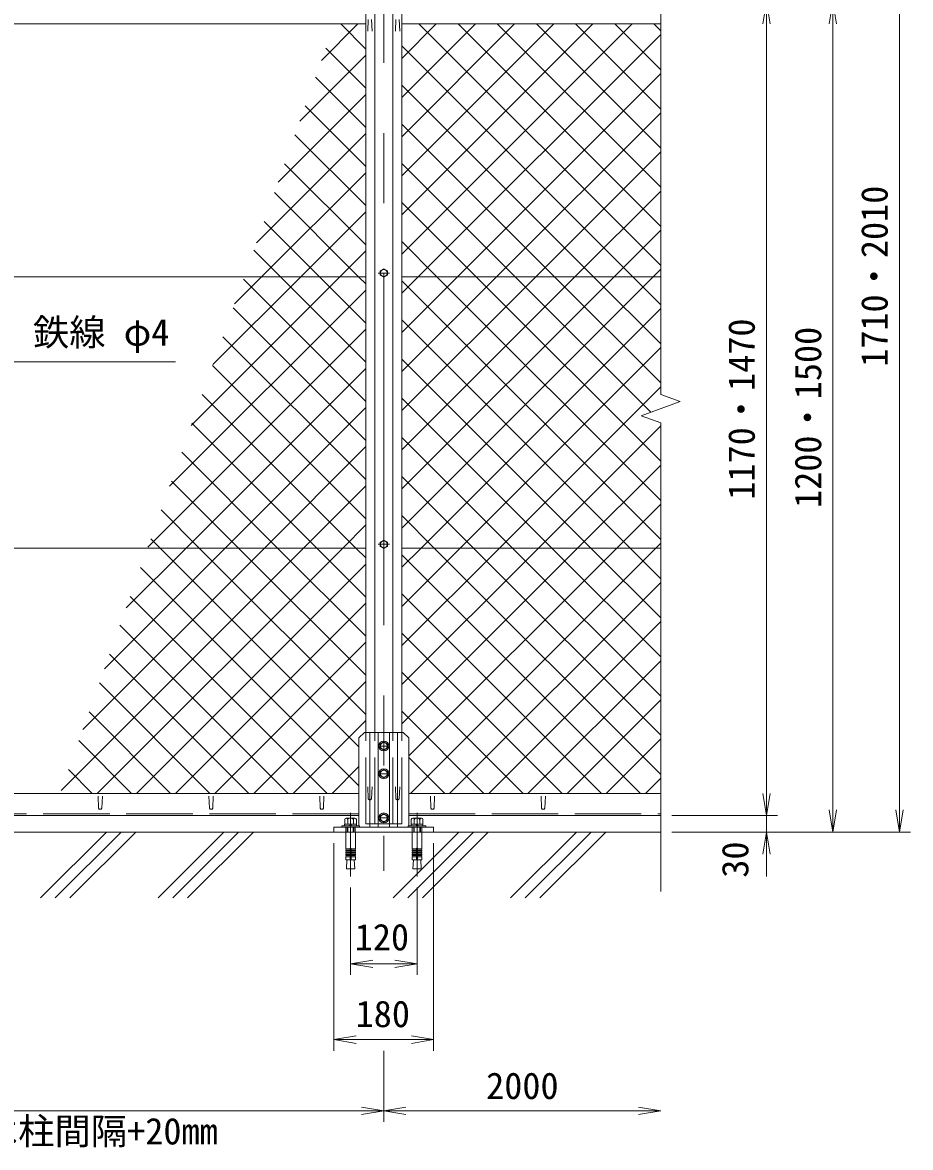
# Model space of a CAD drawing. Units: millimetres, scale not verified. Extents: x -4200 to 4200, y -2970 to 2970.
# Drawn here: x -1832 to -229, y -110 to 1922 of the extents above; entities that cross this region are included whole.
import ezdxf
from ezdxf.enums import TextEntityAlignment as Align

# ---------------------------------------------------------------- set-up
doc = ezdxf.new("R2010")
doc.units = ezdxf.units.MM
doc.header["$LTSCALE"] = 20
doc.linetypes.add('DASHED', pattern=[7.5, 6, -1.5])
doc.linetypes.add('USER1', pattern=[50.8, 31.75, -6.35, 6.35, -6.35])
for name, color, linetype, lineweight in [('0-0_D-STR1', 1, 'Continuous', 18), ('0-1_D-BMK', 2, 'USER1', 13), ('0-2_D-STR-DIM', 7, 'Continuous', 9), ('0-3_D-STR3', 3, 'Continuous', 13), ('0-4_D-STR-TXT', 7, 'Continuous', 9), ('0-5_0', 7, 'Continuous', 9), ('0-7_D-STR2', 7, 'Continuous', 9), ('0-9_D-STR4', 7, 'Continuous', 9), ('0-A_D-BGD', 7, 'Continuous', 9), ('0-B_D-DCR-HCH', 7, 'Continuous', 9)]:
    doc.layers.add(name, color=color, linetype=linetype, lineweight=lineweight)
doc.styles.add('ＭＳ ゴシック', font='')
doc.styles.get('ＭＳ ゴシック').set_extended_font_data('MS Gothic')

# ---------------------------------------------------------------- blocks, each defined once
blk = doc.blocks.new('_Open')
at = {"layer": '0-5_0'}
blk.add_line((-20, 3.33), (0, 0), dxfattribs=at)
blk.add_lwpolyline([(-20, -3.33), (0, 0), (-20, 0)], dxfattribs=at)

msp = doc.modelspace()

# ---------------------------------------------------------------- linework, layer by layer
at = {"layer": '0-0_D-STR1'}
for p, q in [((-1195.97, 639.62), (-1195.97, 2469.62)), ((-1163.97, 639.62), (-1163.97, 2469.62)), ((-1147.47, 639.62), (-1147.47, 2469.62)), ((-3154.97, 1919.62), (-1212.47, 1919.62)), ((-1207.97, 1928), (-1208.72, 1906.5)), ((-1201.97, 1928), (-1201.22, 1906.5)), ((-1157.97, 1928), (-1158.72, 1906.5)), ((-1151.97, 1928), (-1151.22, 1906.5)), ((-679.97, 1919.62), (-1147.47, 1919.62)), ((-3150.97, 529.62), (-1224.97, 529.62)), ((-1207.97, 519.95), (-1208.72, 541.45)), ((-1201.97, 519.95), (-1201.22, 541.45)), ((-1157.97, 519.95), (-1158.72, 541.45)), ((-1151.97, 519.95), (-1151.22, 541.45)), ((-679.97, 529.62), (-1134.97, 529.62)), ((-1694.97, 502.75), (-1695.72, 524.25)), ((-1688.97, 502.75), (-1688.22, 524.25)), ((-1494.97, 502.75), (-1495.72, 524.25)), ((-1488.97, 502.75), (-1488.22, 524.25)), ((-1294.97, 502.75), (-1295.72, 524.25)), ((-1288.97, 502.75), (-1288.22, 524.25)), ((-1094.97, 502.75), (-1095.72, 524.25)), ((-1088.97, 502.75), (-1088.22, 524.25)), ((-894.97, 502.75), (-895.72, 524.25)), ((-888.97, 502.75), (-888.22, 524.25)), ((-1224.97, 489.62), (-3150.97, 489.62)), ((-1134.97, 489.62), (-679.97, 489.62)), ((-1212.47, 474.62), (-1147.47, 474.62))]:
    msp.add_line(p, q, dxfattribs=at)
at = {"layer": '0-0_D-STR1', "linetype": 'DASHED'}
for p, q in [((-1212.47, 474.62), (-1212.47, 639.62)), ((-1195.97, 474.62), (-1195.97, 639.62)), ((-1163.97, 474.62), (-1163.97, 639.62)), ((-1147.47, 474.62), (-1147.47, 639.62)), ((-1207.97, 519.95), (-1208.72, 541.45)), ((-1201.97, 519.95), (-1201.22, 541.45)), ((-1157.97, 519.95), (-1158.72, 541.45)), ((-1151.97, 519.95), (-1151.22, 541.45)), ((-1224.97, 492.62), (-3150.97, 492.62)), ((-1134.97, 492.62), (-679.97, 492.62))]:
    msp.add_line(p, q, dxfattribs=at)
at = {"layer": '0-0_D-STR1'}
msp.add_lwpolyline([(-1212.47, 639.62), (-1212.47, 2469.62), (-1147.47, 2469.62)], dxfattribs=at)
for centre in [(-1204.97, 521.2), (-1154.97, 521.2), (-1691.97, 504), (-1491.97, 504), (-1291.97, 504), (-1091.97, 504), (-891.97, 504)]:
    msp.add_arc(centre, 3.25, 202.61986, 337.38014, dxfattribs=at)
at = {"layer": '0-0_D-STR1', "linetype": 'DASHED'}
for centre in [(-1204.97, 521.2), (-1154.97, 521.2)]:
    msp.add_arc(centre, 3.25, 202.61986, 337.38014, dxfattribs=at)
at = {"layer": '0-1_D-BMK'}
for p, q in [((-1179.97, 2484.62), (-1179.97, 389.62)), ((-1169.97, 1469.62), (-1189.97, 1469.62)), ((-1169.97, 979.62), (-1189.97, 979.62)), ((-1189.97, 615.12), (-1169.97, 615.12)), ((-1189.97, 565.12), (-1169.97, 565.12)), ((-1239.97, 494.53), (-1239.97, 379.53)), ((-1119.97, 494.53), (-1119.97, 379.53)), ((-1189.97, 485.12), (-1169.97, 485.12))]:
    msp.add_line(p, q, dxfattribs=at)
at = {"layer": '0-2_D-STR-DIM'}
for p, q in [((-679.97, 2519.07), (-679.97, 1250.27)), ((-248.93, 499.62), (-248.93, 2429.62)), ((-488.93, 1919.62), (-488.93, 529.62)), ((-368.93, 1919.62), (-368.93, 499.62)), ((-644.74, 1237.45), (-679.97, 1250.27)), ((-715.21, 1211.79), (-644.74, 1237.45)), ((-679.97, 1198.97), (-715.21, 1211.79)), ((-679.97, 1198.97), (-679.97, 352.31)), ((-488.93, 529.62), (-488.93, 569.62)), ((-659.97, 489.62), (-468.93, 489.62)), ((-659.97, 489.62), (-468.93, 489.62)), ((-488.93, 489.62), (-488.93, 459.62)), ((-659.97, 459.62), (-348.93, 459.62)), ((-659.97, 459.62), (-468.93, 459.62)), ((-659.97, 459.62), (-228.93, 459.62)), ((-1269.97, 439.62), (-1269.97, 64.61)), ((-1089.97, 439.62), (-1089.97, 64.61)), ((-488.93, 419.62), (-488.93, 379.62)), ((-1239.97, 359.53), (-1239.97, 201.79)), ((-1119.97, 359.53), (-1119.97, 201.79)), ((-1199.97, 221.79), (-1159.97, 221.79)), ((-1229.97, 84.61), (-1129.97, 84.61)), ((-1179.97, 64.61), (-1179.97, -63.89)), ((-1179.97, 64.61), (-1179.97, -63.89)), ((-3159.97, -43.89), (-1219.97, -43.89)), ((-1139.97, -43.89), (-719.97, -43.89))]:
    msp.add_line(p, q, dxfattribs=at)
at = {"layer": '0-3_D-STR3'}
for p, q in [((-1179.97, 1477.13), (-1186.47, 1473.37)), ((-1186.47, 1473.37), (-1186.47, 1465.87)), ((-1186.47, 1465.87), (-1179.97, 1462.11)), ((-1173.47, 1473.37), (-1179.97, 1477.13)), ((-1179.97, 1462.11), (-1173.47, 1465.87)), ((-1173.47, 1465.87), (-1173.47, 1473.37)), ((-1212.47, 1462.87), (-3154.97, 1462.87)), ((-679.97, 1462.87), (-1147.47, 1462.87)), ((-1212.47, 972.87), (-3154.97, 972.87)), ((-679.97, 972.87), (-1147.47, 972.87)), ((-1214.97, 639.62), (-1224.97, 629.62)), ((-1214.97, 639.62), (-1144.97, 639.62)), ((-1204.97, 468.62), (-1204.97, 639.62)), ((-1189.97, 639.62), (-1189.97, 468.62)), ((-1169.97, 639.62), (-1169.97, 468.62)), ((-1154.97, 468.62), (-1154.97, 639.62)), ((-1144.97, 639.62), (-1134.97, 629.62)), ((-1224.97, 470.92), (-1224.97, 629.62)), ((-1134.97, 470.92), (-1134.97, 629.62))]:
    msp.add_line(p, q, dxfattribs=at)
at = {"layer": '0-3_D-STR3', "lineweight": 18}
for p, q in [((-1255.97, 468.62), (-1255.97, 470.92)), ((-1255.97, 470.92), (-1223.97, 470.92)), ((-1223.97, 468.62), (-1255.97, 468.62)), ((-1250.72, 473.92), (-1229.22, 473.92)), ((-1250.72, 470.92), (-1250.72, 473.92)), ((-1229.22, 470.92), (-1250.72, 470.92)), ((-1250.37, 473.92), (-1250.37, 482.22)), ((-1229.58, 473.92), (-1250.37, 473.92)), ((-1247.77, 484.72), (-1232.18, 484.72)), ((-1245.98, 459.62), (-1245.98, 468.62)), ((-1233.97, 484.72), (-1245.97, 484.72)), ((-1245.17, 473.92), (-1245.17, 482.22)), ((-1244.9, 459.62), (-1244.9, 468.62)), ((-1241.47, 470.92), (-1240.67, 473.92)), ((-1238.47, 473.92), (-1239.28, 470.92)), ((-1235.06, 459.62), (-1235.06, 468.62)), ((-1234.78, 473.92), (-1234.78, 482.22)), ((-1233.98, 468.62), (-1233.98, 459.62)), ((-1229.58, 482.22), (-1229.58, 473.92)), ((-1229.22, 473.92), (-1229.22, 470.92)), ((-1223.97, 470.92), (-1223.97, 468.62)), ((-1135.97, 470.92), (-1135.97, 468.62)), ((-1103.97, 470.92), (-1135.97, 470.92)), ((-1135.97, 468.62), (-1103.97, 468.62)), ((-1109.22, 473.92), (-1130.72, 473.92)), ((-1130.72, 473.92), (-1130.72, 470.92)), ((-1130.72, 470.92), (-1109.22, 470.92)), ((-1130.37, 482.22), (-1130.37, 473.92)), ((-1130.37, 473.92), (-1109.58, 473.92)), ((-1112.18, 484.72), (-1127.77, 484.72)), ((-1125.97, 484.72), (-1113.97, 484.72)), ((-1125.97, 468.62), (-1125.97, 459.62)), ((-1125.17, 473.92), (-1125.17, 482.22)), ((-1124.89, 459.62), (-1124.89, 468.62)), ((-1121.47, 473.92), (-1120.67, 470.92)), ((-1118.47, 470.92), (-1119.28, 473.92)), ((-1115.05, 459.62), (-1115.05, 468.62)), ((-1114.78, 473.92), (-1114.78, 482.22)), ((-1113.97, 459.62), (-1113.97, 468.62)), ((-1109.58, 473.92), (-1109.58, 482.22)), ((-1109.22, 470.92), (-1109.22, 473.92)), ((-1103.97, 468.62), (-1103.97, 470.92)), ((-1248.62, 459.62), (-1248.62, 429.58)), ((-1231.32, 459.62), (-1231.32, 429.58)), ((-1128.62, 459.62), (-1128.62, 429.58)), ((-1111.32, 459.62), (-1111.32, 429.58)), ((-1240.97, 429.58), (-1248.62, 429.58)), ((-1248.62, 427.08), (-1248.19, 429.54)), ((-1248.62, 427.08), (-1240.97, 427.08)), ((-1248.62, 427.08), (-1248.62, 425.58)), ((-1240.97, 429.58), (-1240.97, 409.62)), ((-1238.97, 429.58), (-1238.97, 409.62)), ((-1238.97, 429.58), (-1231.32, 429.58)), ((-1231.32, 427.08), (-1238.97, 427.08)), ((-1231.32, 427.08), (-1231.76, 429.54)), ((-1231.32, 427.08), (-1231.32, 425.58)), ((-1120.97, 429.58), (-1128.62, 429.58)), ((-1128.62, 427.08), (-1128.19, 429.54)), ((-1128.62, 427.08), (-1120.97, 427.08)), ((-1128.62, 427.08), (-1128.62, 425.58)), ((-1120.97, 429.58), (-1120.97, 409.62)), ((-1118.97, 429.58), (-1111.32, 429.58)), ((-1118.97, 429.58), (-1118.97, 409.62)), ((-1111.32, 427.08), (-1118.97, 427.08)), ((-1111.32, 427.08), (-1111.76, 429.54)), ((-1111.32, 427.08), (-1111.32, 425.58)), ((-1248.62, 425.58), (-1240.97, 425.58)), ((-1248.62, 423.08), (-1248.19, 425.54)), ((-1248.62, 423.08), (-1240.97, 423.08)), ((-1248.62, 423.08), (-1248.62, 421.58)), ((-1248.62, 421.58), (-1240.97, 421.58)), ((-1248.62, 419.08), (-1248.19, 421.54)), ((-1248.62, 419.08), (-1240.97, 419.08)), ((-1248.62, 419.08), (-1248.62, 417.58)), ((-1248.62, 417.58), (-1240.97, 417.58)), ((-1248.62, 415.12), (-1248.19, 417.58)), ((-1248.62, 415.12), (-1240.97, 415.12)), ((-1248.62, 415.12), (-1248.62, 409.62)), ((-1231.32, 409.62), (-1248.62, 409.62)), ((-1246.64, 409.62), (-1247.55, 393.52)), ((-1231.32, 425.58), (-1238.97, 425.58)), ((-1231.32, 423.08), (-1238.97, 423.08)), ((-1231.32, 421.58), (-1238.97, 421.58)), ((-1231.32, 419.08), (-1238.97, 419.08)), ((-1231.32, 417.58), (-1238.97, 417.58)), ((-1231.32, 415.12), (-1238.97, 415.12)), ((-1233.31, 409.62), (-1232.4, 393.52)), ((-1231.32, 423.08), (-1231.76, 425.54)), ((-1231.32, 419.08), (-1231.76, 421.54)), ((-1231.32, 415.12), (-1231.76, 417.58)), ((-1231.32, 423.08), (-1231.32, 421.58)), ((-1231.32, 419.08), (-1231.32, 417.58)), ((-1231.32, 415.12), (-1231.32, 409.62)), ((-1128.62, 425.58), (-1120.97, 425.58)), ((-1128.62, 423.08), (-1128.19, 425.54)), ((-1128.62, 423.08), (-1120.97, 423.08)), ((-1128.62, 423.08), (-1128.62, 421.58)), ((-1128.62, 421.58), (-1120.97, 421.58)), ((-1128.62, 419.08), (-1128.19, 421.54)), ((-1128.62, 419.08), (-1120.97, 419.08)), ((-1128.62, 419.08), (-1128.62, 417.58)), ((-1128.62, 415.12), (-1128.19, 417.58)), ((-1128.62, 417.58), (-1120.97, 417.58)), ((-1128.62, 415.12), (-1120.97, 415.12)), ((-1128.62, 415.12), (-1128.62, 409.62)), ((-1128.62, 409.62), (-1111.32, 409.62)), ((-1126.64, 409.62), (-1127.55, 393.52)), ((-1111.32, 425.58), (-1118.97, 425.58)), ((-1111.32, 423.08), (-1118.97, 423.08)), ((-1111.32, 421.58), (-1118.97, 421.58)), ((-1111.32, 419.08), (-1118.97, 419.08)), ((-1111.32, 417.58), (-1118.97, 417.58)), ((-1111.32, 415.12), (-1118.97, 415.12)), ((-1113.31, 409.62), (-1112.4, 393.52)), ((-1111.32, 423.08), (-1111.76, 425.54)), ((-1111.32, 419.08), (-1111.76, 421.54)), ((-1111.32, 415.12), (-1111.76, 417.58)), ((-1111.32, 423.08), (-1111.32, 421.58)), ((-1111.32, 419.08), (-1111.32, 417.58)), ((-1111.32, 415.12), (-1111.32, 409.62)), ((-1247.55, 393.52), (-1232.4, 393.52)), ((-1112.4, 393.52), (-1127.55, 393.52))]:
    msp.add_line(p, q, dxfattribs=at)
at = {"layer": '0-3_D-STR3', "linetype": 'DASHED'}
for p, q in [((-1248.47, 459.62), (-1248.47, 468.62)), ((-1231.46, 459.62), (-1231.46, 468.62)), ((-1128.49, 459.62), (-1128.49, 468.62)), ((-1111.47, 459.62), (-1111.47, 468.62)), ((-1111.47, 459.62), (-1111.47, 468.62))]:
    msp.add_line(p, q, dxfattribs=at)
at = {"layer": '0-3_D-STR3'}
for points in [[(-1173.47, 983.37), (-1179.97, 987.13), (-1186.47, 983.37), (-1186.47, 975.87), (-1179.97, 972.11), (-1173.47, 975.87)], [(-1173.47, 611.37), (-1179.97, 607.61), (-1186.47, 611.37), (-1186.47, 618.87), (-1179.97, 622.62), (-1173.47, 618.87)], [(-1173.47, 561.37), (-1179.97, 557.61), (-1186.47, 561.37), (-1186.47, 568.87), (-1179.97, 572.62), (-1173.47, 568.87)], [(-1173.47, 481.37), (-1179.97, 477.61), (-1186.47, 481.37), (-1186.47, 488.87), (-1179.97, 492.63), (-1173.47, 488.87)], [(-1269.97, 459.62), (-1089.97, 459.62), (-1089.97, 468.62), (-1269.97, 468.62)]]:
    msp.add_lwpolyline(points, close=True, dxfattribs=at)
for centre, radius in [((-1179.97, 1469.62), 6.25), ((-1179.97, 979.62), 6.25), ((-1179.97, 615.12), 9), ((-1179.97, 615.12), 6.25), ((-1179.97, 565.12), 9), ((-1179.97, 565.12), 6.25), ((-1179.97, 485.12), 9), ((-1179.97, 485.12), 6.25)]:
    msp.add_circle(centre, radius, dxfattribs=at)
at = {"layer": '0-3_D-STR3', "lineweight": 18}
for centre, radius, start, end in [((-1247.77, 482.12), 2.6, 2.20423, 177.79577), ((-1239.97, 478.07), 6.65, 38.61324, 141.38676), ((-1232.18, 482.12), 2.6, 2.20423, 177.79577), ((-1127.77, 482.12), 2.6, 2.20423, 177.79577), ((-1119.97, 478.07), 6.65, 38.61324, 141.38676), ((-1112.18, 482.12), 2.6, 2.20423, 177.79577), ((-1239.97, 429.58), 1, 0, 180), ((-1119.97, 429.58), 1, 0, 180)]:
    msp.add_arc(centre, radius, start, end, dxfattribs=at)
at = {"layer": '0-4_D-STR-TXT'}
msp.add_lwpolyline([(-1555.92, 1309.24), (-1867.25, 1309.24), (-1915.34, 1460.96)], dxfattribs=at)
at = {"layer": '0-7_D-STR2'}
for p, q in [((-1292.55, 1853.76), (-1226.69, 1919.62)), ((-1212.47, 1874.22), (-1257.87, 1919.62)), ((-1147.47, 1857.42), (-1085.27, 1919.62)), ((-1147.47, 1786.71), (-1014.56, 1919.62)), ((-1147.47, 1715.99), (-943.85, 1919.62)), ((-1147.47, 1645.28), (-873.14, 1919.62)), ((-1147.47, 1574.57), (-802.43, 1919.62)), ((-1147.47, 1503.86), (-731.72, 1919.62)), ((-679.97, 1483.14), (-1116.45, 1919.62)), ((-679.97, 1553.85), (-1045.74, 1919.62)), ((-679.97, 1624.56), (-975.03, 1919.62)), ((-679.97, 1695.27), (-904.32, 1919.62)), ((-679.97, 1765.98), (-833.61, 1919.62)), ((-679.97, 1836.69), (-762.9, 1919.62)), ((-679.97, 1907.4), (-692.19, 1919.62)), ((-1212.47, 1803.51), (-1284.71, 1875.75)), ((-1331.74, 1743.86), (-1212.47, 1863.13)), ((-1047.05, 1462.87), (-679.97, 1829.94)), ((-1212.47, 1732.8), (-1303.3, 1823.62)), ((-1370.94, 1633.96), (-1212.47, 1792.42)), ((-1212.47, 1662.09), (-1321.89, 1771.5)), ((-976.34, 1462.87), (-679.97, 1759.23)), ((-1410.13, 1524.05), (-1212.47, 1721.71)), ((-1212.47, 1591.38), (-1340.47, 1719.38)), ((-905.63, 1462.87), (-679.97, 1688.52)), ((-1212.47, 1520.67), (-1359.06, 1667.25)), ((-1400.6, 1462.87), (-1212.47, 1650.99)), ((-1225.39, 1462.87), (-1377.65, 1615.13)), ((-834.91, 1462.87), (-679.97, 1617.81)), ((-1013.26, 1462.87), (-1147.47, 1597.09)), ((-1329.89, 1462.87), (-1212.47, 1580.28)), ((-1296.1, 1462.87), (-1396.24, 1563.01)), ((-1083.97, 1462.87), (-1147.47, 1526.38)), ((-1366.81, 1462.87), (-1414.82, 1510.88)), ((-1259.18, 1462.87), (-1212.47, 1509.57)), ((-1527.71, 1194.34), (-1259.18, 1462.87)), ((-1488.51, 1304.25), (-1329.89, 1462.87)), ((-1449.32, 1414.15), (-1400.6, 1462.87)), ((-1212.47, 1237.82), (-1433.41, 1458.76)), ((-1212.47, 1308.53), (-1366.81, 1462.87)), ((-1212.47, 1379.24), (-1296.1, 1462.87)), ((-1212.47, 1449.96), (-1225.39, 1462.87)), ((-1147.47, 1362.44), (-1047.05, 1462.87)), ((-1147.47, 1291.73), (-976.34, 1462.87)), ((-1147.47, 1221.02), (-905.63, 1462.87)), ((-1147.47, 1150.31), (-834.91, 1462.87)), ((-679.97, 988.17), (-1147.47, 1455.67)), ((-679.97, 1058.88), (-1083.97, 1462.87)), ((-679.97, 1129.59), (-1013.26, 1462.87)), ((-1566.9, 1084.44), (-1212.47, 1438.86)), ((-1212.47, 1167.11), (-1452, 1406.64)), ((-1112.78, 972.87), (-679.97, 1405.68)), ((-735.39, 972.87), (-1147.47, 1384.96)), ((-1606.09, 974.54), (-1212.47, 1368.15)), ((-1212.47, 1096.4), (-1470.59, 1354.51)), ((-1042.07, 972.87), (-679.97, 1334.97)), ((-1212.47, 1025.69), (-1489.17, 1302.39)), ((-806.1, 972.87), (-1147.47, 1314.24)), ((-1537.05, 972.87), (-1212.47, 1297.44)), ((-971.36, 972.87), (-679.97, 1264.26)), ((-1230.36, 972.87), (-1507.76, 1250.27)), ((-876.81, 972.87), (-1147.47, 1243.53)), ((-1466.34, 972.87), (-1212.47, 1226.73)), ((-645.96, 1237), (-647.37, 1238.4)), ((-1301.07, 972.87), (-1526.35, 1198.15)), ((-947.52, 972.87), (-1147.47, 1172.82)), ((-1371.78, 972.87), (-1544.94, 1146.02)), ((-1395.63, 972.87), (-1212.47, 1156.02)), ((-1018.23, 972.87), (-1147.47, 1102.11)), ((-1442.5, 972.87), (-1563.53, 1093.9)), ((-1324.91, 972.87), (-1212.47, 1085.31)), ((-1088.94, 972.87), (-1147.47, 1031.4)), ((-1762.86, 534.92), (-1324.91, 972.87)), ((-1723.67, 644.82), (-1395.63, 972.87)), ((-1684.48, 754.73), (-1466.34, 972.87)), ((-1645.28, 864.63), (-1537.05, 972.87)), ((-1212.47, 742.85), (-1442.5, 972.87)), ((-1212.47, 813.56), (-1371.78, 972.87)), ((-1212.47, 884.27), (-1301.07, 972.87)), ((-1212.47, 954.98), (-1230.36, 972.87)), ((-1147.47, 938.18), (-1112.78, 972.87)), ((-1147.47, 867.47), (-1042.07, 972.87)), ((-1147.47, 796.76), (-971.36, 972.87)), ((-716.4, 529.62), (-1147.47, 960.69)), ((-679.97, 563.9), (-1088.94, 972.87)), ((-679.97, 634.61), (-1018.23, 972.87)), ((-679.97, 705.32), (-947.52, 972.87)), ((-679.97, 776.03), (-876.81, 972.87)), ((-679.97, 846.74), (-806.1, 972.87)), ((-679.97, 917.46), (-735.39, 972.87)), ((-1626.74, 529.62), (-1212.47, 943.89)), ((-1224.97, 543.22), (-1619.29, 937.53)), ((-1061.06, 529.62), (-679.97, 910.7)), ((-1282.09, 529.62), (-1637.88, 885.41)), ((-787.11, 529.62), (-1147.47, 889.98)), ((-1556.03, 529.62), (-1212.47, 873.18)), ((-990.35, 529.62), (-679.97, 839.99)), ((-1352.8, 529.62), (-1656.46, 833.28)), ((-857.82, 529.62), (-1147.47, 819.27)), ((-1485.32, 529.62), (-1212.47, 802.47)), ((-1423.51, 529.62), (-1675.05, 781.16)), ((-919.64, 529.62), (-679.97, 769.28)), ((-1414.61, 529.62), (-1212.47, 731.76)), ((-928.53, 529.62), (-1147.47, 748.56)), ((-1494.22, 529.62), (-1693.64, 729.04)), ((-848.93, 529.62), (-679.97, 698.57)), ((-1564.93, 529.62), (-1712.23, 676.91)), ((-999.25, 529.62), (-1147.47, 677.85)), ((-1343.9, 529.62), (-1212.47, 661.05)), ((-1635.64, 529.62), (-1730.81, 624.79)), ((-778.21, 529.62), (-679.97, 627.86)), ((-1069.96, 529.62), (-1134.97, 594.64)), ((-1706.35, 529.62), (-1749.4, 572.67)), ((-1273.19, 529.62), (-1224.97, 577.83)), ((-707.5, 529.62), (-679.97, 557.15))]:
    msp.add_line(p, q, dxfattribs=at)
for points in [[(-1147.47, 1433.15), (-1117.76, 1462.87), (-679.97, 1900.65)], [(-679.97, 1412.43), (-730.41, 1462.87), (-1147.47, 1879.93)], [(-679.97, 1341.72), (-801.12, 1462.87), (-1147.47, 1809.22)], [(-679.97, 1271.01), (-871.84, 1462.87), (-1147.47, 1738.51)], [(-697.81, 1218.13), (-942.55, 1462.87), (-1147.47, 1667.8)], [(-1147.47, 1079.6), (-764.2, 1462.87), (-679.97, 1547.1)], [(-1147.47, 1008.89), (-693.49, 1462.87), (-679.97, 1476.39)], [(-1147.47, 726.05), (-900.65, 972.87), (-679.97, 1193.55)], [(-1147.47, 655.33), (-829.94, 972.87), (-679.97, 1122.83)], [(-1212.47, 672.14), (-1513.21, 972.87), (-1582.11, 1041.78)], [(-1134.97, 597.12), (-759.23, 972.87), (-679.97, 1052.12)], [(-1697.45, 529.62), (-1254.2, 972.87), (-1212.47, 1014.6)], [(-1224.97, 613.93), (-1583.92, 972.87), (-1600.7, 989.65)], [(-1131.77, 529.62), (-688.52, 972.87), (-679.97, 981.41)]]:
    msp.add_lwpolyline(points, dxfattribs=at)
at = {"layer": '0-9_D-STR4'}
msp.add_line((-1079.97, 459.62), (-1147.47, 459.62), dxfattribs=at)
at = {"layer": '0-A_D-BGD'}
msp.add_line((-3504.97, 459.62), (-679.97, 459.62), dxfattribs=at)
at = {"layer": '0-B_D-DCR-HCH'}
for p, q in [((-1799.78, 340.56), (-1680.71, 459.62)), ((-1773.26, 340.56), (-1654.2, 459.62)), ((-1746.74, 340.56), (-1627.68, 459.62)), ((-1587.64, 340.56), (-1468.58, 459.62)), ((-1561.13, 340.56), (-1442.07, 459.62)), ((-1534.61, 340.56), (-1415.55, 459.62)), ((-1163.38, 340.56), (-1044.32, 459.62)), ((-1136.86, 340.56), (-1017.8, 459.62)), ((-1110.35, 340.56), (-991.29, 459.62)), ((-951.25, 340.56), (-832.19, 459.62)), ((-924.73, 340.56), (-805.67, 459.62)), ((-898.22, 340.56), (-779.15, 459.62))]:
    msp.add_line(p, q, dxfattribs=at)

# ---------------------------------------------------------------- block references
at = {"layer": '0-2_D-STR-DIM', "xscale": 2, "yscale": 2}
for p, rotation in [((-488.93, 1959.62), 90), ((-368.93, 1959.62), 90), ((-488.93, 489.62), 270), ((-488.93, 489.62), 270), ((-368.93, 459.62), 270), ((-248.93, 459.62), 270), ((-488.93, 459.62), 90), ((-1239.97, 221.79), 180), ((-1269.97, 84.61), 180), ((-1179.97, -43.89), 180)]:
    msp.add_blockref('_Open', p, dxfattribs=dict(at, rotation=rotation))
for p in [(-1119.97, 221.79), (-1089.97, 84.61), (-1179.97, -43.89), (-679.97, -43.89)]:
    msp.add_blockref('_Open', p, dxfattribs=at)

# ---------------------------------------------------------------- texts
at = {"layer": '0-2_D-STR-DIM', "style": 'ＭＳ ゴシック'}
for s, p in [('1710・2010', (-255.68, 1300.22)), ('1170・1470', (-495.68, 1060.22)), ('1200・1500', (-375.68, 1045.22)), ('30', (-507.19, 377.2))]:
    msp.add_text(s, height=48.09, rotation=90, dxfattribs=at).set_placement(p, align=Align.BOTTOM_LEFT)
for s, p in [('120', (-1232.5, 231.46)), ('180', (-1230.9, 92.75)), ('2000', (-995.22, -37.14))]:
    msp.add_text(s, height=48.09, dxfattribs=at).set_placement(p, align=Align.BOTTOM_LEFT)
at = {"layer": '0-4_D-STR-TXT', "style": 'ＭＳ ゴシック'}
for s, p in [('鉄線 φ4', (-1813.53, 1324.11)), ('端柱後付けベースプレートの場合は柱間隔+20mm', (-2889.72, -119.16))]:
    msp.add_text(s, height=48.09, dxfattribs=at).set_placement(p, align=Align.BOTTOM_LEFT)

doc.saveas('drawing.dxf')
